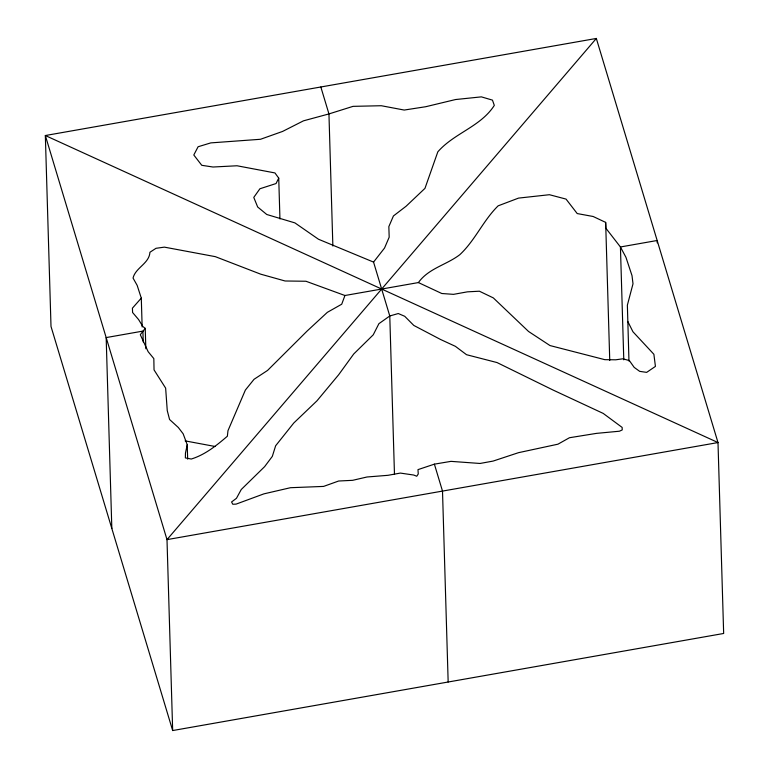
<?xml version="1.0" encoding="UTF-8"?>
<svg xmlns="http://www.w3.org/2000/svg" width="769" height="769" viewBox="0 0 769 769"><rect width="100%" height="100%" fill="white"/><g stroke="black" fill="none" stroke-linecap="round" stroke-linejoin="round"><path stroke-width="1.15" d="M344.935 295.507L305.956 281.252L285.097 280.993L260.691 274.168L215.32 256.654L164.393 247.137L156.011 248.3L149.926 252.27C149.311 263.517 135.44 267.679 133.047 278.07L137.161 285.366L141.294 298.122L132.422 308.167L132.585 312.502L138.583 319.548L142.832 326.479L145.235 328.344L140.304 334.688L148.129 351.664L153.829 358.604L154.04 369.889L165.643 388.124L167.258 410.617L169.574 419.499L178.331 427.506L183.166 433.822L187.232 444.732L185.464 453.085L185.367 457.911L191.26 459.035C205.044 454.787 216.637 445.443 227.364 436.215L227.97 430.698L245.378 390.056L254.049 379.3L267.564 370.427L307.244 330.93L327.363 312.329L341.724 304.207L344.935 295.507L418.403 282.569C428.631 268.266 446.433 264.949 459.833 254.674C475.175 240.38 483.211 220.434 498.149 205.832L518.537 198.104L549.422 194.711L566.042 199.094L577.211 213.561L593.159 216.493L605.655 222.385L605.837 228.172L620.429 246.974L625.937 257.288L632.012 275.638L633.002 283.799L627.369 305.158L628.965 361.084M373.551 262.094L384.538 248.041L389.181 237.198L388.845 226.615L393.42 215.964L406.099 206.227L424.969 188.357L437.821 151.839C454.181 133.066 480.683 126.693 494.313 105.401L492.458 100.124L481.375 96.865L455.565 99.537L425.738 106.718L404.215 110.054L381.309 105.728L353.038 106.353L328.949 113.927L303.495 120.829L282.588 131.432L260.518 139.276L210.802 142.89L198.094 146.754L193.798 154.992L201.766 165.306L213.003 167.017L237.025 165.768L274.946 172.938L278.734 178.12L276.042 183.551L259.912 188.761L253.77 197.412L257.673 206.996L266.766 214.493L294.912 222.895L318.472 239.236L373.551 262.094L389.777 315.982L394.478 474.483M596.331 38.45L166.998 539.627L172.669 730.55L723.658 633.473L717.996 442.55L596.331 38.45L45.342 135.527L51.004 326.45L172.669 730.55M434.389 464.149L417.99 469.628L418.249 473.992L416.75 476.232L413.722 475.04L400.351 473.079L387.999 475.309L367.005 476.991L352.625 480.327L338.668 481.01L323.595 486.412L290.471 487.709L263.911 493.861L236.102 504.118L232.776 504.253L231.584 501.974L236.468 498.293L241.264 489.497L264.623 466.648L272.322 456.382L275.638 445.77L293.787 422.998L316.943 400.851L338.687 374.714L353.721 353.99L373.234 334.832L378.906 323.672L389.777 315.982L398.275 313.531L404.715 316.29L413.809 325.441L440.502 339.456L455.402 346.338L466.533 354.701L497.014 362.555L553.161 390.085L603.213 413.414L622.15 427.429L622.227 429.938L619.42 431.217L596.504 433.37L569.454 437.734L557.948 444.184L518.527 452.672L493.083 461.083L480.039 463.467L450.99 461.362L434.389 464.149L442.502 491.083L448.164 682.007M185.108 440.877L215.195 446.501M418.403 282.569L441.791 293.508L453.527 294.354L467.408 291.845L479.395 291.211L493.314 297.901L528.543 331.468L549.998 345.56L604.819 359.671L615.738 359.796L622.909 358.796L629.369 360.603L634.194 367.39L639.693 371.36L646.662 372.369L655.428 366.409L653.881 354.278L632.954 331.766L627.783 321.461M320.836 86.993L328.949 113.927L332.862 246.013M657.235 242.898L657.168 240.495L620.429 246.974L623.784 359.844M605.655 222.385L609.75 360.478M278.734 178.12L279.945 218.944M187.232 444.732L187.655 459.141M145.235 328.344L145.841 348.761M143.226 341.917L142.899 331.103L106.17 337.581L111.832 528.505M141.294 298.122L142.15 326.94M717.996 442.55L166.998 539.627L45.342 135.527L717.996 442.55"/></g></svg>
